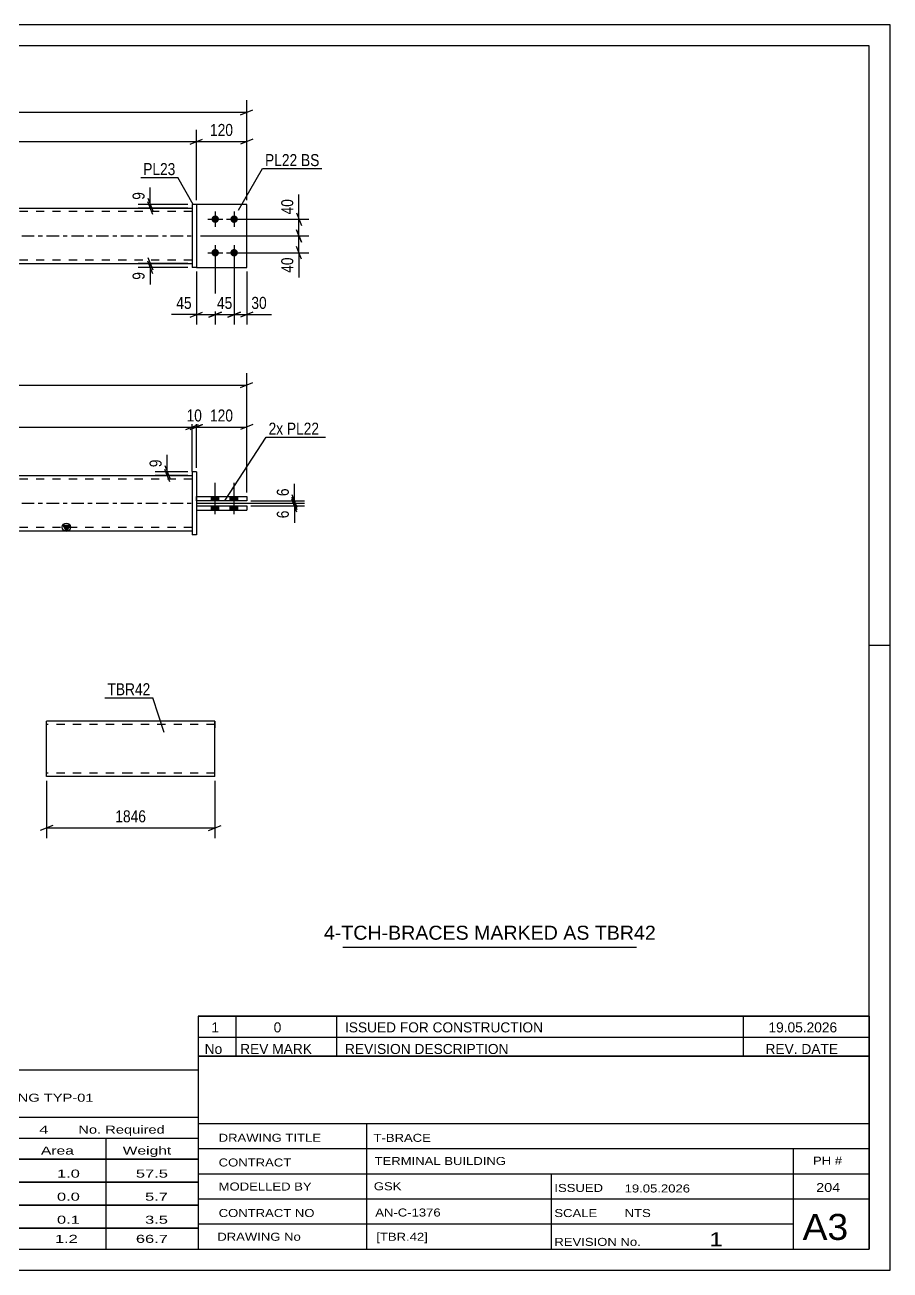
# Model space of a CAD drawing. Header units: millimetres. Extents: x 0 to 420, y 0 to 297.
# Drawn here: x 213.7 to 420, y 0 to 297 of the extents above; entities that cross this region are included whole.
import ezdxf

# ---------------------------------------------------------------- set-up
doc = ezdxf.new("R2010")
doc.units = ezdxf.units.MM
doc.linetypes.add('DXK_LINE_DOT2', pattern=[3.9198, 1.9599, -1.9599])
doc.linetypes.add('DXK_LINE_DOT3', pattern=[5.9187, 2.979, -0.9799, 0.9799, -0.9799])
doc.styles.add('Arial', font='arial.ttf', dxfattribs={"height": 0.2})
doc.styles.add('Arial Narrow', font='ARIALN.TTF', dxfattribs={"height": 0.2})

# ---------------------------------------------------------------- blocks, each defined once
blk = doc.blocks.new('Unknown-489683860-3846')
at = {"color": 7, "linetype": 'Continuous'}
for p, q in [((95, 47.75), (255, 47.75)), ((95, 36.5), (95, 47.75)), ((255, 47.75), (255, 36.5)), ((95, 36.5), (255, 36.5)), ((95, 36.5), (95, 31.5)), ((255, 36.5), (255, 31.5)), ((95, 31.5), (255, 31.5)), ((95, 31.5), (95, 26.5)), ((119, 31.5), (119, 26.5)), ((154.5, 31.5), (154.5, 26.5)), ((180.5, 31.5), (180.5, 26.5)), ((193.5, 31.5), (193.5, 26.5)), ((211, 31.5), (211, 26.5)), ((233, 31.5), (233, 26.5)), ((255, 31.5), (255, 26.5)), ((95, 26.5), (255, 26.5)), ((95, 26.45), (95, 21.05)), ((95, 26.45), (255, 26.45)), ((119, 26.5), (119, 21)), ((154.5, 26.5), (154.5, 21)), ((180.5, 26.5), (180.5, 21)), ((193.5, 26.5), (193.5, 21)), ((211, 26.5), (211, 21)), ((233, 26.5), (233, 21)), ((255, 26.45), (255, 21.05)), ((95, 21.05), (255, 21.05)), ((95, 20.95), (95, 15.55)), ((95, 20.95), (255, 20.95)), ((119, 21), (119, 15.5)), ((154.5, 21), (154.5, 15.5)), ((180.5, 21), (180.5, 15.5)), ((193.5, 21), (193.5, 15.5)), ((211, 21), (211, 15.5)), ((233, 21), (233, 15.5)), ((255, 20.95), (255, 15.55)), ((95, 15.55), (255, 15.55)), ((95, 15.45), (95, 10.05)), ((95, 15.45), (255, 15.45)), ((119, 15.5), (119, 10)), ((154.5, 15.5), (154.5, 10)), ((180.5, 15.5), (180.5, 10)), ((193.5, 15.5), (193.5, 10)), ((211, 15.5), (211, 10)), ((233, 15.5), (233, 10)), ((255, 15.45), (255, 10.05)), ((95, 10.05), (255, 10.05)), ((95, 10), (255, 10)), ((95, 10), (95, 5)), ((211, 10), (211, 5)), ((233, 10), (233, 5)), ((255, 10), (255, 5)), ((95, 5), (255, 5))]:
    blk.add_line(p, q, dxfattribs=at)
at = {"color": 7, "style": 'Arial Narrow'}
for s, height, width, p in [('GENERAL NOTES & WELD DETAILS :', 2.8633, 1.4, (96.15, 40.06)), ('REFER TYP DRAWING TYP-01', 1.9089, 1.6, (179.7, 40.16)), ("MATERIAL LIST FOR ASSEMBLY MK'D", 1.9089, 1.6, (96.15, 32.56)), ('TBR42', 1.909, 1.794707, (188.68, 32.47)), ('4', 1.91, 1.794707, (217.08, 32.56)), ('No. Required', 1.9089, 1.6, (226.41, 32.56)), ('Mark', 1.909, 1.7, (96.34, 27.5)), ('Profile', 1.909, 1.7, (129.41, 27.5)), ('Material', 1.909, 1.7, (159.54, 27.56)), ('No.', 1.909, 1.7, (184.5, 27.56)), ('Length', 1.909, 1.7, (195, 27.56)), ('Area', 1.909, 1.7, (217.5, 27.56)), ('Weight', 1.909, 1.7, (237, 27.56))]:
    blk.add_text(s, height=height, dxfattribs=dict(at, width=width)).set_placement(p)
at = {"color": 7, "linetype": 'Continuous', "style": 'Arial Narrow'}
for s, height, width, p in [('TBR42', 1.909, 1.794707, (96.5, 22.06)), ('SHS132*8', 1.909, 1.794707, (121, 22.06)), ('E350', 1.909, 1.794707, (160.74, 22.06)), ('1', 1.91, 1.794707, (184.86, 22.06)), ('1846', 1.909, 1.794707, (197.58, 22.06)), ('1.0', 1.909, 1.794707, (221.32, 22.06)), ('57.5', 1.909, 1.794707, (240.14, 22.06)), ('PL22', 1.909, 1.794707, (96.5, 16.56)), ('PL10*120', 1.909, 1.794707, (121, 16.56)), ('E350', 1.909, 1.794707, (160.74, 16.56)), ('4', 1.91, 1.794707, (184.86, 16.56)), ('150', 1.909, 1.794707, (199.77, 16.56)), ('0.0', 1.909, 1.794707, (221.32, 16.56)), ('5.7', 1.909, 1.794707, (242.33, 16.56)), ('PL23', 1.909, 1.794707, (96.5, 11.06)), ('PL10*150', 1.909, 1.794707, (121, 11.06)), ('E350', 1.909, 1.794707, (160.74, 11.06)), ('2', 1.91, 1.794707, (184.86, 11.06)), ('150', 1.909, 1.794707, (199.77, 11.06)), ('0.1', 1.909, 1.794707, (221.32, 11.06)), ('3.5', 1.909, 1.794707, (242.33, 11.06)), ('Total', 1.909, 1.7, (197.33, 6.5)), ('1.2', 1.909, 1.794707, (220.83, 6.5)), ('66.7', 1.909, 1.794707, (240.14, 6.5))]:
    blk.add_text(s, height=height, dxfattribs=dict(at, width=width)).set_placement(p)
blk = doc.blocks.new('Unknown-489683860-1163')
at = {"color": 5, "linetype": 'Continuous'}
for p, q in [((420, 297), (0, 297)), ((420, 0), (420, 297)), ((415, 292), (5, 292)), ((415, 5), (415, 292)), ((420, 149), (415, 149)), ((5, 5), (415, 5)), ((0, 0), (420, 0))]:
    blk.add_line(p, q, dxfattribs=at)
blk = doc.blocks.new('Unknown-489683860-3845')
at = {"color": 7, "linetype": 'Continuous'}
for p, q in [((255, 51.05), (255, 5)), ((255, 51.05), (415, 51.05)), ((415, 51), (415, 5)), ((255, 35), (415, 35)), ((295.14, 35), (295.14, 5)), ((255, 29), (415, 29)), ((397, 5.05), (397, 28.9)), ((255, 23), (415, 23)), ((339.14, 23), (339.14, 5)), ((255, 17), (415, 17)), ((255, 11), (397, 11)), ((255, 5), (415, 5))]:
    blk.add_line(p, q, dxfattribs=at)
at = {"color": 7, "style": 'Arial Narrow'}
for s, height, width, p in [('DRAWING TITLE', 1.9089, 1.425378, (259.88, 30.61)), ('T-BRACE', 1.909, 1.425378, (296.81, 30.59)), ('TERMINAL BUILDING', 1.9089, 1.425378, (297.06, 25.07)), ('CONTRACT', 1.909, 1.425378, (259.88, 24.71)), ('MODELLED BY', 1.9089, 1.425378, (259.88, 18.98)), ('GSK', 1.909, 1.425378, (296.88, 19.04)), ('ISSUED', 1.909, 1.425378, (339.94, 18.64)), ('19.05.2026', 1.909, 1.425378, (356.69, 18.52)), ('CONTRACT NO', 1.9089, 1.425378, (259.88, 12.66)), ('AN-C-1376', 1.909, 1.425378, (297.23, 12.78)), ('SCALE', 1.909, 1.425378, (339.94, 12.65)), ('A3', 6.204, 1.25, (399.14, 7.2)), ('DRAWING No', 1.909, 1.425378, (259.56, 7)), ('[TBR.42]', 1.909, 1.425378, (297.46, 6.99)), ('1', 3.34, 1.5, (376.91, 5.68)), ('REVISION No.', 1.9089, 1.425378, (339.94, 5.77))]:
    blk.add_text(s, height=height, dxfattribs=dict(at, width=width)).set_placement(p)
at = {"color": 7, "linetype": 'Continuous', "style": 'Arial Narrow'}
for s, height, width, p in [('PH #', 1.909, 1.43, (401.6, 25.15)), ('204', 2.1, 1.43, (402.37, 18.65)), ('NTS', 1.909, 1.425378, (356.7, 12.65))]:
    blk.add_text(s, height=height, dxfattribs=dict(at, width=width)).set_placement(p)
blk = doc.blocks.new('Unknown-489683860-3847')
at = {"color": 7, "linetype": 'Continuous'}
for p, q in [((255, 60.55), (415, 60.55)), ((415, 60.55), (255, 60.55)), ((255, 60.55), (255, 55.55)), ((264, 60.55), (264, 55.55)), ((288, 60.55), (288, 55.55)), ((385, 60.55), (385, 55.55)), ((415, 60.55), (415, 55.55)), ((255, 55.55), (415, 55.55)), ((255, 55.55), (255, 51.05)), ((255, 55.55), (415, 55.55)), ((264, 55.55), (264, 51.05)), ((288, 55.55), (288, 51.05)), ((385, 55.55), (385, 51.05)), ((415, 55.55), (415, 51.05)), ((415, 51.05), (255, 51.05))]:
    blk.add_line(p, q, dxfattribs=at)
at = {"color": 7, "linetype": 'Continuous', "style": 'Arial Narrow'}
for s, height, width, p in [('1', 2.39, 1.196471, (258.16, 56.7)), ('0', 2.39, 1.196471, (273, 56.7)), ('ISSUED FOR CONSTRUCTION', 2.3861, 1.196471, (290, 56.7)), ('19.05.2026', 2.386, 1.196471, (391, 56.7)), ('No', 2.386, 1.2, (256.54, 51.55)), ('REV MARK', 2.386, 1.2, (265, 51.55)), ('REVISION DESCRIPTION', 2.3861, 1.2, (290, 51.55)), ('REV. DATE', 2.386, 1.2, (390.28, 51.55))]:
    blk.add_text(s, height=height, dxfattribs=dict(at, width=width)).set_placement(p)
blk = doc.blocks.new('Unknown-489683860-3848')
at = {"color": 7, "linetype": 'Continuous'}
blk.add_line((289.5, 77.05), (359.5, 77.05), dxfattribs=at)
at = {"color": 7, "style": 'Arial'}
blk.add_text('4-TCH-BRACES MARKED AS TBR42', height=3.3428, dxfattribs=at).set_placement((284.99, 78.8))
blk = doc.blocks.new('Part-489683860-1456 - 1400')
at = {"color": 2, "linetype": 'Continuous'}
for p, q in [((254.56, 183.49), (254.56, 184.49)), ((254.56, 184.49), (266.56, 184.49)), ((266.56, 184.49), (266.56, 183.49)), ((266.56, 183.49), (254.56, 183.49))]:
    blk.add_line(p, q, dxfattribs=at)
blk = doc.blocks.new('Part-489683860-1476 - 1400')
at = {"linetype": 'Continuous'}
blk.add_hatch(color=2, dxfattribs=at).paths.add_polyline_path([(223.56, 176.29), (222.76, 177.69), (224.36, 177.69)])
at = {"color": 2, "linetype": 'Continuous'}
for p, q in [((77.46, 189.49), (165.46, 189.49)), ((165.56, 189.49), (253.56, 189.49)), ((77.46, 176.29), (165.46, 176.29)), ((165.56, 176.29), (253.56, 176.29)), ((223.56, 176.29), (222.76, 177.69)), ((222.76, 177.69), (224.36, 177.69)), ((224.36, 177.69), (223.56, 176.29))]:
    blk.add_line(p, q, dxfattribs=at)
at = {"color": 7, "linetype": 'DXK_LINE_DOT2'}
for p, q in [((77.46, 176.29), (77.46, 189.49)), ((165.46, 188.69), (77.46, 188.69)), ((253.56, 188.69), (165.56, 188.69)), ((253.56, 189.49), (253.56, 176.29)), ((165.46, 177.09), (77.46, 177.09)), ((253.56, 177.09), (165.56, 177.09))]:
    blk.add_line(p, q, dxfattribs=at)
at = {"color": 7, "linetype": 'DXK_LINE_DOT3'}
for p, q in [((77.46, 182.89), (165.46, 182.89)), ((165.56, 182.89), (253.56, 182.89))]:
    blk.add_line(p, q, dxfattribs=at)
at = {"color": 2, "linetype": 'Continuous'}
blk.add_circle((223.56, 177.19), 1, dxfattribs=at)
blk = doc.blocks.new('Bolt-489683860-1414 - 1400')
at = {"linetype": 'Continuous'}
for points in [[(259.96, 184.49), (258.16, 184.49), (258.16, 183.49), (259.96, 183.49)], [(259.96, 184.49), (258.16, 184.49), (258.16, 183.49), (259.96, 183.49)], [(264.46, 184.49), (262.66, 184.49), (262.66, 183.49), (264.46, 183.49)], [(264.46, 184.49), (262.66, 184.49), (262.66, 183.49), (264.46, 183.49)], [(259.96, 182.29), (258.16, 182.29), (258.16, 181.29), (259.96, 181.29)], [(259.96, 182.29), (258.16, 182.29), (258.16, 181.29), (259.96, 181.29)], [(264.46, 182.29), (262.66, 182.29), (262.66, 181.29), (264.46, 181.29)], [(264.46, 182.29), (262.66, 182.29), (262.66, 181.29), (264.46, 181.29)]]:
    blk.add_hatch(color=1, dxfattribs=at).paths.add_polyline_path(points)
at = {"color": 1, "linetype": 'Continuous'}
for p, q in [((259.06, 180.29), (259.06, 187.79)), ((259.06, 180.29), (259.06, 187.79)), ((263.56, 180.29), (263.56, 187.79)), ((263.56, 180.29), (263.56, 187.79)), ((258.16, 183.49), (258.16, 184.49)), ((258.16, 183.49), (258.16, 184.49)), ((259.96, 183.49), (259.96, 184.49)), ((259.96, 183.49), (259.96, 184.49)), ((262.66, 183.49), (262.66, 184.49)), ((262.66, 183.49), (262.66, 184.49)), ((264.46, 183.49), (264.46, 184.49)), ((264.46, 183.49), (264.46, 184.49)), ((258.16, 181.29), (258.16, 182.29)), ((258.16, 181.29), (258.16, 182.29)), ((259.96, 181.29), (259.96, 182.29)), ((259.96, 181.29), (259.96, 182.29)), ((262.66, 181.29), (262.66, 182.29)), ((262.66, 181.29), (262.66, 182.29)), ((264.46, 181.29), (264.46, 182.29)), ((264.46, 181.29), (264.46, 182.29))]:
    blk.add_line(p, q, dxfattribs=at)
blk = doc.blocks.new('Part-489683860-1451 - 1400')
at = {"color": 2, "linetype": 'Continuous'}
for p, q in [((254.56, 190.39), (253.56, 190.39)), ((253.56, 190.39), (253.56, 175.39)), ((254.56, 190.39), (254.56, 175.39)), ((254.56, 175.39), (253.56, 175.39))]:
    blk.add_line(p, q, dxfattribs=at)
blk = doc.blocks.new('Part-489683860-1461 - 1400')
at = {"color": 2, "linetype": 'Continuous'}
for p, q in [((254.56, 182.29), (254.56, 181.29)), ((254.56, 182.29), (266.56, 182.29)), ((254.56, 181.29), (266.56, 181.29)), ((266.56, 182.29), (266.56, 181.29))]:
    blk.add_line(p, q, dxfattribs=at)
blk = doc.blocks.new('Part-489683860-1747 - 1681')
at = {"color": 2, "linetype": 'Continuous'}
for p, q in [((77.46, 253.26), (165.46, 253.26)), ((165.56, 253.26), (253.56, 253.26)), ((77.46, 240.06), (165.46, 240.06)), ((165.56, 240.06), (253.56, 240.06))]:
    blk.add_line(p, q, dxfattribs=at)
at = {"color": 7, "linetype": 'DXK_LINE_DOT2'}
for p, q in [((77.46, 253.26), (77.46, 240.06)), ((165.46, 252.46), (77.46, 252.46)), ((253.56, 252.46), (165.56, 252.46)), ((253.56, 253.26), (253.56, 240.06)), ((165.46, 240.86), (77.46, 240.86)), ((253.56, 240.86), (165.56, 240.86))]:
    blk.add_line(p, q, dxfattribs=at)
at = {"color": 7, "linetype": 'DXK_LINE_DOT3'}
for p, q in [((77.46, 246.66), (165.46, 246.66)), ((165.56, 246.66), (253.56, 246.66))]:
    blk.add_line(p, q, dxfattribs=at)
blk = doc.blocks.new('Bolt-489683860-1686 - 1681')
at = {"linetype": 'Continuous'}
for points in [[(259.06, 251.56, -1), (259.06, 249.76, -1)], [(263.56, 251.56, -1), (263.56, 249.76, -1)], [(259.06, 243.56, -1), (259.06, 241.76, -1)], [(263.56, 243.56, -1), (263.56, 241.76, -1)]]:
    blk.add_hatch(color=1, dxfattribs=at).paths.add_polyline_path(points)
at = {"color": 1, "linetype": 'Continuous'}
for p, q in [((259.06, 252.46), (259.06, 248.86)), ((263.56, 252.46), (263.56, 248.86)), ((257.26, 250.66), (260.86, 250.66)), ((261.76, 250.66), (265.36, 250.66)), ((259.06, 244.46), (259.06, 240.86)), ((263.56, 244.46), (263.56, 240.86)), ((257.26, 242.66), (260.86, 242.66)), ((261.76, 242.66), (265.36, 242.66))]:
    blk.add_line(p, q, dxfattribs=at)
blk = doc.blocks.new('Part-489683860-1712 - 1681')
at = {"color": 2, "linetype": 'Continuous'}
for p, q in [((254.56, 254.16), (253.56, 254.16)), ((253.56, 254.16), (253.56, 239.16)), ((254.56, 254.16), (254.56, 239.16)), ((254.56, 239.16), (253.56, 239.16))]:
    blk.add_line(p, q, dxfattribs=at)
blk = doc.blocks.new('Part-489683860-1737 - 1681')
at = {"color": 2, "linetype": 'Continuous'}
for p, q in [((266.56, 254.16), (254.56, 254.16)), ((266.56, 239.16), (266.56, 254.16)), ((254.56, 239.16), (266.56, 239.16))]:
    blk.add_line(p, q, dxfattribs=at)
at = {"color": 7, "linetype": 'DXK_LINE_DOT2'}
blk.add_line((254.56, 254.16), (254.56, 239.16), dxfattribs=at)
blk = doc.blocks.new('Part-489683860-1742 - 1681')
at = {"color": 7, "linetype": 'DXK_LINE_DOT2'}
for p, q in [((266.56, 254.16), (254.56, 254.16)), ((254.56, 254.16), (254.56, 239.16)), ((266.56, 239.16), (266.56, 254.16)), ((254.56, 239.16), (266.56, 239.16))]:
    blk.add_line(p, q, dxfattribs=at)
blk = doc.blocks.new('Part-489683860-2300 - 2292')
at = {"color": 2, "linetype": 'Continuous'}
for p, q in [((238.85, 130.91), (218.85, 130.91)), ((218.85, 117.71), (218.85, 130.91)), ((258.95, 130.91), (238.95, 130.91)), ((258.95, 130.91), (258.95, 129.31)), ((258.95, 117.71), (258.95, 129.31)), ((238.85, 117.71), (218.85, 117.71)), ((258.95, 117.71), (238.95, 117.71))]:
    blk.add_line(p, q, dxfattribs=at)
at = {"color": 7, "linetype": 'DXK_LINE_DOT2'}
for p, q in [((258.95, 129.31), (258.95, 130.79)), ((238.85, 130.11), (218.85, 130.11)), ((258.95, 130.11), (238.95, 130.11)), ((218.85, 118.51), (218.85, 118.58)), ((238.85, 118.51), (218.85, 118.51)), ((258.95, 118.51), (238.95, 118.51)), ((258.95, 118.51), (258.95, 118.58))]:
    blk.add_line(p, q, dxfattribs=at)
blk = doc.blocks.new('StraightDimension-489683860-1602 - 1400')
at = {"color": 7, "linetype": 'Continuous'}
for p, q in [((277.36, 184.39), (278.56, 181.39)), ((254.56, 182.89), (280.36, 182.89)), ((267.56, 182.29), (280.36, 182.29)), ((278.56, 180.79), (277.36, 183.79)), ((277.96, 182.29), (277.96, 182.89))]:
    blk.add_line(p, q, dxfattribs=at)
at = {"color": 0}
blk.add_wipeout([(277.21, 181.76), (273.01, 181.76), (273.01, 178.73), (277.21, 178.73)], dxfattribs=at)
at = {"color": 7, "linetype": 'Continuous'}
blk.add_line((277.96, 182.29), (277.96, 178.21), dxfattribs=at)
blk.add_line((277.96, 182.29), (277.96, 178.21), dxfattribs=at)
at = {"color": 3, "style": 'Arial Narrow'}
blk.add_text('6', height=2.86, rotation=90.0002, dxfattribs=at).set_placement((276.61, 179.33))
blk = doc.blocks.new('StraightDimension-489683860-1501 - 1400')
at = {"color": 7, "linetype": 'Continuous'}
for p, q in [((254.56, 191.39), (254.56, 203.91)), ((266.56, 185.49), (266.56, 203.91)), ((253.06, 200.46), (256.06, 201.66)), ((254.56, 201.06), (266.56, 201.06)), ((268.06, 201.66), (265.06, 200.46))]:
    blk.add_line(p, q, dxfattribs=at)
at = {"color": 0}
blk.add_wipeout([(263.9, 201.81), (263.9, 206.01), (257.22, 206.01), (257.22, 201.81)], dxfattribs=at)
at = {"color": 3, "style": 'Arial Narrow'}
blk.add_text('120', height=2.863, dxfattribs=at).set_placement((257.82, 202.41))
blk = doc.blocks.new('StraightDimension-489683860-1517 - 1400')
at = {"color": 7, "linetype": 'Continuous'}
for p, q in [((77.46, 190.49), (77.46, 203.91)), ((253.56, 190.49), (253.56, 203.91)), ((78.96, 201.66), (75.96, 200.46)), ((77.46, 201.06), (253.56, 201.06)), ((252.06, 200.46), (255.06, 201.66))]:
    blk.add_line(p, q, dxfattribs=at)
at = {"color": 0}
blk.add_wipeout([(169.76, 201.81), (169.76, 206.01), (161.25, 206.01), (161.25, 201.81)], dxfattribs=at)
at = {"color": 3, "style": 'Arial Narrow'}
blk.add_text('1846', height=2.863, dxfattribs=at).set_placement((161.85, 202.41))
blk = doc.blocks.new('StraightDimension-489683860-1547 - 1400')
at = {"color": 7, "linetype": 'Continuous'}
for p, q in [((253.56, 190.49), (253.56, 203.91)), ((254.56, 191.39), (254.56, 203.91)), ((252.06, 200.46), (255.06, 201.66)), ((256.06, 201.66), (253.06, 200.46)), ((253.56, 201.06), (254.56, 201.06))]:
    blk.add_line(p, q, dxfattribs=at)
at = {"color": 0}
blk.add_wipeout([(256.49, 201.81), (256.49, 206.01), (251.63, 206.01), (251.63, 201.81)], dxfattribs=at)
at = {"color": 3, "style": 'Arial Narrow'}
blk.add_text('10', height=2.863, dxfattribs=at).set_placement((252.23, 202.41))
blk = doc.blocks.new('StraightDimension-489683860-1591 - 1400')
at = {"color": 7, "linetype": 'Continuous'}
for p, q in [((64.46, 185.49), (64.46, 213.93)), ((266.56, 185.49), (266.56, 213.93)), ((65.96, 211.68), (62.96, 210.48)), ((64.46, 211.08), (266.56, 211.08)), ((265.06, 210.48), (268.06, 211.68))]:
    blk.add_line(p, q, dxfattribs=at)
at = {"color": 0}
blk.add_wipeout([(169.76, 211.83), (169.76, 216.03), (161.25, 216.03), (161.25, 211.83)], dxfattribs=at)
at = {"color": 3, "style": 'Arial Narrow'}
blk.add_text('2106', height=2.863, dxfattribs=at).set_placement((161.85, 212.43))
blk = doc.blocks.new('StraightDimension-489683860-1618 - 1400')
at = {"color": 7, "linetype": 'Continuous'}
for p, q in [((277.36, 184.99), (278.56, 181.99)), ((278.56, 181.39), (277.36, 184.39)), ((254.56, 182.89), (280.36, 182.89)), ((267.56, 183.49), (280.36, 183.49)), ((277.96, 182.89), (277.96, 183.49))]:
    blk.add_line(p, q, dxfattribs=at)
at = {"color": 0}
blk.add_wipeout([(277.21, 187.04), (273.01, 187.04), (273.01, 184.01), (277.21, 184.01)], dxfattribs=at)
at = {"color": 7, "linetype": 'Continuous'}
blk.add_line((277.96, 183.49), (277.96, 187.56), dxfattribs=at)
blk.add_line((277.96, 183.49), (277.96, 187.56), dxfattribs=at)
at = {"color": 3, "style": 'Arial Narrow'}
blk.add_text('6', height=2.86, rotation=90.0002, dxfattribs=at).set_placement((276.61, 184.61))
blk = doc.blocks.new('StraightDimension-489683860-1635 - 1400')
at = {"color": 7, "linetype": 'Continuous'}
for p, q in [((252.56, 190.39), (244.77, 190.39)), ((247.02, 191.89), (248.22, 188.89)), ((248.22, 187.99), (247.02, 190.99)), ((247.62, 189.49), (247.62, 190.39)), ((252.56, 189.49), (244.77, 189.49))]:
    blk.add_line(p, q, dxfattribs=at)
at = {"color": 0}
blk.add_wipeout([(246.87, 193.94), (242.67, 193.94), (242.67, 190.91), (246.87, 190.91)], dxfattribs=at)
at = {"color": 7, "linetype": 'Continuous'}
blk.add_line((247.62, 190.39), (247.62, 194.46), dxfattribs=at)
blk.add_line((247.62, 190.39), (247.62, 194.46), dxfattribs=at)
at = {"color": 3, "style": 'Arial Narrow'}
blk.add_text('9', height=2.86, rotation=90.0002, dxfattribs=at).set_placement((246.27, 191.51))
blk = doc.blocks.new('StraightDimension-489683860-2721 - 1681')
at = {"color": 7, "linetype": 'Continuous'}
for p, q in [((242.96, 241.56), (244.16, 238.56)), ((244.16, 237.66), (242.96, 240.66)), ((252.56, 240.06), (240.71, 240.06)), ((252.56, 239.16), (240.71, 239.16)), ((243.56, 239.16), (243.56, 240.06))]:
    blk.add_line(p, q, dxfattribs=at)
at = {"color": 0}
blk.add_wipeout([(242.81, 238.64), (238.61, 238.64), (238.61, 235.61), (242.81, 235.61)], dxfattribs=at)
at = {"color": 7, "linetype": 'Continuous'}
blk.add_line((243.56, 239.16), (243.56, 235.08), dxfattribs=at)
blk.add_line((243.56, 239.16), (243.56, 235.08), dxfattribs=at)
at = {"color": 3, "style": 'Arial Narrow'}
blk.add_text('9', height=2.86, rotation=90.0002, dxfattribs=at).set_placement((242.21, 236.21))
blk = doc.blocks.new('StraightDimension-489683860-1750 - 1681')
at = {"color": 7, "linetype": 'Continuous'}
for p, q in [((259.06, 241.66), (259.06, 225.51)), ((254.56, 238.16), (254.56, 225.51)), ((253.06, 227.31), (256.06, 228.51)), ((254.56, 227.91), (259.06, 227.91)), ((260.56, 228.51), (257.56, 227.31))]:
    blk.add_line(p, q, dxfattribs=at)
at = {"color": 0}
blk.add_wipeout([(254.03, 228.66), (254.03, 232.86), (249.18, 232.86), (249.18, 228.66)], dxfattribs=at)
at = {"color": 7, "linetype": 'Continuous'}
blk.add_line((254.56, 227.91), (248.65, 227.91), dxfattribs=at)
blk.add_line((254.56, 227.91), (248.65, 227.91), dxfattribs=at)
at = {"color": 3, "style": 'Arial Narrow'}
blk.add_text('45', height=2.863, dxfattribs=at).set_placement((249.78, 229.26))
blk = doc.blocks.new('StraightDimension-489683860-1772 - 1681')
at = {"color": 7, "linetype": 'Continuous'}
for p, q in [((259.06, 241.66), (259.06, 225.51)), ((263.56, 241.66), (263.56, 225.51)), ((257.56, 227.31), (260.56, 228.51)), ((259.06, 227.91), (263.56, 227.91)), ((265.06, 228.51), (262.06, 227.31))]:
    blk.add_line(p, q, dxfattribs=at)
at = {"color": 0}
blk.add_wipeout([(263.74, 228.66), (263.74, 232.86), (258.88, 232.86), (258.88, 228.66)], dxfattribs=at)
at = {"color": 3, "style": 'Arial Narrow'}
blk.add_text('45', height=2.863, dxfattribs=at).set_placement((259.48, 229.26))
blk = doc.blocks.new('StraightDimension-489683860-1788 - 1681')
at = {"color": 7, "linetype": 'Continuous'}
for p, q in [((263.56, 241.66), (263.56, 225.51)), ((266.56, 238.16), (266.56, 225.51)), ((262.06, 227.31), (265.06, 228.51)), ((263.56, 227.91), (266.56, 227.91)), ((268.06, 228.51), (265.06, 227.31))]:
    blk.add_line(p, q, dxfattribs=at)
at = {"color": 0}
blk.add_wipeout([(271.94, 228.66), (271.94, 232.86), (267.08, 232.86), (267.08, 228.66)], dxfattribs=at)
at = {"color": 7, "linetype": 'Continuous'}
blk.add_line((266.56, 227.91), (272.46, 227.91), dxfattribs=at)
blk.add_line((266.56, 227.91), (272.46, 227.91), dxfattribs=at)
at = {"color": 3, "style": 'Arial Narrow'}
blk.add_text('30', height=2.863, dxfattribs=at).set_placement((267.68, 229.26))
blk = doc.blocks.new('StraightDimension-489683860-1808 - 1681')
at = {"color": 7, "linetype": 'Continuous'}
for p, q in [((255.56, 246.66), (281.42, 246.66)), ((278.42, 248.16), (279.62, 245.16)), ((279.02, 242.66), (279.02, 246.66)), ((279.62, 241.16), (278.42, 244.16)), ((264.56, 242.66), (281.42, 242.66))]:
    blk.add_line(p, q, dxfattribs=at)
at = {"color": 0}
blk.add_wipeout([(278.27, 242.14), (274.07, 242.14), (274.07, 237.28), (278.27, 237.28)], dxfattribs=at)
at = {"color": 7, "linetype": 'Continuous'}
blk.add_line((279.02, 242.66), (279.02, 236.76), dxfattribs=at)
blk.add_line((279.02, 242.66), (279.02, 236.76), dxfattribs=at)
at = {"color": 3, "style": 'Arial Narrow'}
blk.add_text('40', height=2.863, rotation=90.0002, dxfattribs=at).set_placement((277.67, 237.88))
blk = doc.blocks.new('StraightDimension-489683860-1817 - 1681')
at = {"color": 7, "linetype": 'Continuous'}
for p, q in [((264.56, 250.66), (281.42, 250.66)), ((278.42, 252.16), (279.62, 249.16)), ((279.02, 246.66), (279.02, 250.66)), ((255.56, 246.66), (281.42, 246.66)), ((279.62, 245.16), (278.42, 248.16))]:
    blk.add_line(p, q, dxfattribs=at)
at = {"color": 0}
blk.add_wipeout([(278.27, 256.04), (274.07, 256.04), (274.07, 251.19), (278.27, 251.19)], dxfattribs=at)
at = {"color": 7, "linetype": 'Continuous'}
blk.add_line((279.02, 250.66), (279.02, 256.57), dxfattribs=at)
blk.add_line((279.02, 250.66), (279.02, 256.57), dxfattribs=at)
at = {"color": 3, "style": 'Arial Narrow'}
blk.add_text('40', height=2.863, rotation=90.0002, dxfattribs=at).set_placement((277.67, 251.79))
blk = doc.blocks.new('StraightDimension-489683860-1932 - 1681')
at = {"color": 7, "linetype": 'Continuous'}
for p, q in [((65.96, 276.76), (62.96, 275.56)), ((64.46, 255.16), (64.46, 279.01)), ((265.06, 275.56), (268.06, 276.76)), ((266.56, 255.16), (266.56, 279.01)), ((64.46, 276.16), (266.56, 276.16))]:
    blk.add_line(p, q, dxfattribs=at)
at = {"color": 0}
blk.add_wipeout([(169.76, 276.91), (169.76, 281.11), (161.25, 281.11), (161.25, 276.91)], dxfattribs=at)
at = {"color": 3, "style": 'Arial Narrow'}
blk.add_text('2106', height=2.863, dxfattribs=at).set_placement((161.85, 277.51))
blk = doc.blocks.new('StraightDimension-489683860-1974 - 1681')
at = {"color": 7, "linetype": 'Continuous'}
for p, q in [((76.46, 255.16), (76.46, 272.01)), ((254.56, 255.16), (254.56, 272.01)), ((77.96, 269.76), (74.96, 268.56)), ((76.46, 269.16), (254.56, 269.16)), ((253.06, 268.56), (256.06, 269.76))]:
    blk.add_line(p, q, dxfattribs=at)
at = {"color": 0}
blk.add_wipeout([(169.76, 269.91), (169.76, 274.11), (161.25, 274.11), (161.25, 269.91)], dxfattribs=at)
at = {"color": 3, "style": 'Arial Narrow'}
blk.add_text('1866', height=2.863, dxfattribs=at).set_placement((161.85, 270.51))
blk = doc.blocks.new('StraightDimension-489683860-1999 - 1681')
at = {"color": 7, "linetype": 'Continuous'}
for p, q in [((254.56, 255.16), (254.56, 272.01)), ((266.56, 255.16), (266.56, 272.01)), ((253.06, 268.56), (256.06, 269.76)), ((254.56, 269.16), (266.56, 269.16)), ((268.06, 269.76), (265.06, 268.56))]:
    blk.add_line(p, q, dxfattribs=at)
at = {"color": 0}
blk.add_wipeout([(263.9, 269.91), (263.9, 274.11), (257.22, 274.11), (257.22, 269.91)], dxfattribs=at)
at = {"color": 3, "style": 'Arial Narrow'}
blk.add_text('120', height=2.863, dxfattribs=at).set_placement((257.82, 270.51))
blk = doc.blocks.new('StraightDimension-489683860-2728 - 1681')
at = {"color": 7, "linetype": 'Continuous'}
for p, q in [((242.96, 255.66), (244.16, 252.66)), ((252.56, 254.16), (240.71, 254.16)), ((252.56, 253.26), (240.71, 253.26)), ((244.16, 251.76), (242.96, 254.76)), ((243.56, 253.26), (243.56, 254.16))]:
    blk.add_line(p, q, dxfattribs=at)
at = {"color": 0}
blk.add_wipeout([(242.81, 257.72), (238.61, 257.72), (238.61, 254.69), (242.81, 254.69)], dxfattribs=at)
at = {"color": 7, "linetype": 'Continuous'}
blk.add_line((243.56, 254.16), (243.56, 258.24), dxfattribs=at)
blk.add_line((243.56, 254.16), (243.56, 258.24), dxfattribs=at)
at = {"color": 3, "style": 'Arial Narrow'}
blk.add_text('9', height=2.86, rotation=90.0002, dxfattribs=at).set_placement((242.21, 255.29))
blk = doc.blocks.new('StraightDimension-489683860-2304 - 2292')
at = {"color": 7, "linetype": 'Continuous'}
for p, q in [((218.85, 116.71), (218.85, 103.05)), ((258.95, 116.71), (258.95, 103.05)), ((220.35, 106.05), (217.35, 104.85)), ((218.85, 105.45), (258.95, 105.45)), ((257.45, 104.85), (260.45, 106.05))]:
    blk.add_line(p, q, dxfattribs=at)
at = {"color": 0}
blk.add_wipeout([(243.16, 106.2), (243.16, 110.4), (234.64, 110.4), (234.64, 106.2)], dxfattribs=at)
at = {"color": 3, "style": 'Arial Narrow'}
blk.add_text('1846', height=2.863, dxfattribs=at).set_placement((235.24, 106.8))
blk = doc.blocks.new('MarkSet-489683860-1672 - 1400')
at = {"color": 0}
blk.add_wipeout([(275.25, 199.26), (275.25, 202.26), (271.78, 202.26), (271.78, 199.26)], dxfattribs=at)
blk.add_wipeout([(275.25, 199.26), (275.25, 202.26), (271.78, 202.26), (271.78, 199.26)], dxfattribs=at)
at = {"color": 30, "linetype": 'Continuous'}
blk.add_line((261.46, 183.67), (271.18, 198.66), dxfattribs=at)
at = {"color": 0}
blk.add_wipeout([(283.83, 199.26), (283.83, 202.26), (276.15, 202.26), (276.15, 199.26)], dxfattribs=at)
blk.add_wipeout([(283.83, 199.26), (283.83, 202.26), (276.15, 202.26), (276.15, 199.26)], dxfattribs=at)
at = {"color": 30, "linetype": 'Continuous'}
blk.add_line((271.18, 198.66), (285.33, 198.66), dxfattribs=at)
at = {"color": 3, "style": 'Arial Narrow'}
for s, p in [('2x', (271.78, 199.26)), ('PL22', (276.15, 199.26))]:
    blk.add_text(s, height=2.863, dxfattribs=at).set_placement(p)
blk = doc.blocks.new('Mark-489683860-1708 - 1681')
at = {"color": 0}
blk.add_wipeout([(249.57, 261.18), (249.57, 264.18), (241.89, 264.18), (241.89, 261.18)], dxfattribs=at)
blk.add_wipeout([(249.57, 261.18), (249.57, 264.18), (241.89, 264.18), (241.89, 261.18)], dxfattribs=at)
at = {"color": 30, "linetype": 'Continuous'}
for p in [(241.29, 260.58), (253.77, 254.16)]:
    blk.add_line(p, (250.17, 260.58), dxfattribs=at)
at = {"color": 3, "style": 'Arial Narrow'}
blk.add_text('PL23', height=2.863, dxfattribs=at).set_placement((241.89, 261.18))
blk = doc.blocks.new('MarkSet-489683860-2037 - 1681')
at = {"color": 0}
blk.add_wipeout([(278.62, 263.32), (278.62, 266.32), (270.94, 266.32), (270.94, 263.32)], dxfattribs=at)
blk.add_wipeout([(278.62, 263.32), (278.62, 266.32), (270.94, 266.32), (270.94, 263.32)], dxfattribs=at)
at = {"color": 30, "linetype": 'Continuous'}
blk.add_line((264.63, 252.8), (270.34, 262.72), dxfattribs=at)
at = {"color": 0}
blk.add_wipeout([(283.9, 263.32), (283.9, 266.32), (279.52, 266.32), (279.52, 263.32)], dxfattribs=at)
blk.add_wipeout([(283.9, 263.32), (283.9, 266.32), (279.52, 266.32), (279.52, 263.32)], dxfattribs=at)
at = {"color": 30, "linetype": 'Continuous'}
blk.add_line((270.34, 262.72), (284.5, 262.72), dxfattribs=at)
at = {"color": 3, "style": 'Arial Narrow'}
for s, p in [('PL22', (270.94, 263.32)), ('BS', (279.52, 263.32))]:
    blk.add_text(s, height=2.863, dxfattribs=at).set_placement(p)
blk = doc.blocks.new('Mark-489683860-2296 - 2292')
at = {"color": 0}
blk.add_wipeout([(243.58, 137.11), (243.58, 140.11), (233.36, 140.11), (233.36, 137.11)], dxfattribs=at)
blk.add_wipeout([(243.58, 137.11), (243.58, 140.11), (233.36, 140.11), (233.36, 137.11)], dxfattribs=at)
at = {"color": 30, "linetype": 'Continuous'}
for p in [(232.76, 136.51), (246.89, 128.2)]:
    blk.add_line(p, (244.18, 136.51), dxfattribs=at)
at = {"color": 3, "style": 'Arial Narrow'}
blk.add_text('TBR42', height=2.863, dxfattribs=at).set_placement((233.36, 137.11))

msp = doc.modelspace()

# ---------------------------------------------------------------- block references
for name in ['Unknown-489683860-1163', 'Part-489683860-1747 - 1681', 'Part-489683860-1712 - 1681', 'Part-489683860-1737 - 1681', 'Part-489683860-1742 - 1681', 'Bolt-489683860-1686 - 1681', 'Part-489683860-1451 - 1400', 'Part-489683860-1476 - 1400', 'Bolt-489683860-1414 - 1400', 'Part-489683860-1456 - 1400', 'Part-489683860-1461 - 1400', 'Part-489683860-2300 - 2292', 'Unknown-489683860-3848', 'Unknown-489683860-3847', 'Unknown-489683860-3845', 'Unknown-489683860-3846']:
    msp.add_blockref(name, (0, 0))

# ---------------------------------------------------------------- next in the draw order: block references
for name in ['StraightDimension-489683860-2721 - 1681', 'StraightDimension-489683860-1602 - 1400', 'Mark-489683860-2296 - 2292', 'StraightDimension-489683860-2304 - 2292']:
    msp.add_blockref(name, (0, 0))

# ---------------------------------------------------------------- next in the draw order: block references
for name in ['StraightDimension-489683860-1750 - 1681', 'StraightDimension-489683860-1501 - 1400']:
    msp.add_blockref(name, (0, 0))

# ---------------------------------------------------------------- next in the draw order: block references
for name in ['StraightDimension-489683860-1772 - 1681', 'StraightDimension-489683860-1517 - 1400']:
    msp.add_blockref(name, (0, 0))

# ---------------------------------------------------------------- next in the draw order: block references
for name in ['StraightDimension-489683860-1788 - 1681', 'StraightDimension-489683860-1547 - 1400']:
    msp.add_blockref(name, (0, 0))

# ---------------------------------------------------------------- next in the draw order: block references
for name in ['StraightDimension-489683860-1808 - 1681', 'StraightDimension-489683860-1591 - 1400']:
    msp.add_blockref(name, (0, 0))

# ---------------------------------------------------------------- next in the draw order: block references
for name in ['StraightDimension-489683860-1817 - 1681', 'StraightDimension-489683860-1635 - 1400', 'StraightDimension-489683860-1618 - 1400']:
    msp.add_blockref(name, (0, 0))

# ---------------------------------------------------------------- next in the draw order: block references
for name in ['StraightDimension-489683860-1932 - 1681', 'MarkSet-489683860-1672 - 1400']:
    msp.add_blockref(name, (0, 0))

# ---------------------------------------------------------------- next in the draw order: block references
msp.add_blockref('StraightDimension-489683860-1974 - 1681', (0, 0))

# ---------------------------------------------------------------- next in the draw order: block references
msp.add_blockref('StraightDimension-489683860-1999 - 1681', (0, 0))

# ---------------------------------------------------------------- next in the draw order: block references
for name in ['MarkSet-489683860-2037 - 1681', 'StraightDimension-489683860-2728 - 1681']:
    msp.add_blockref(name, (0, 0))

# ---------------------------------------------------------------- next in the draw order: block references
msp.add_blockref('Mark-489683860-1708 - 1681', (0, 0))

doc.saveas('drawing.dxf')
